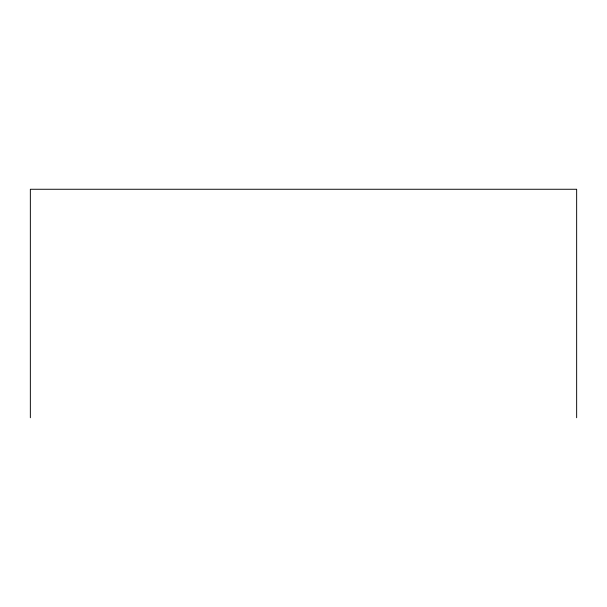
<?xml version="1.0" encoding="UTF-8"?>
<svg xmlns="http://www.w3.org/2000/svg" width="607" height="607" viewBox="0 0 607 607"><rect width="100%" height="100%" fill="white"/><g stroke="black" fill="none" stroke-linecap="round" stroke-linejoin="round"><path stroke-width="0.91" d="M576.65 417.737L576.65 189.263L30.35 189.263L30.35 417.737"/></g></svg>
